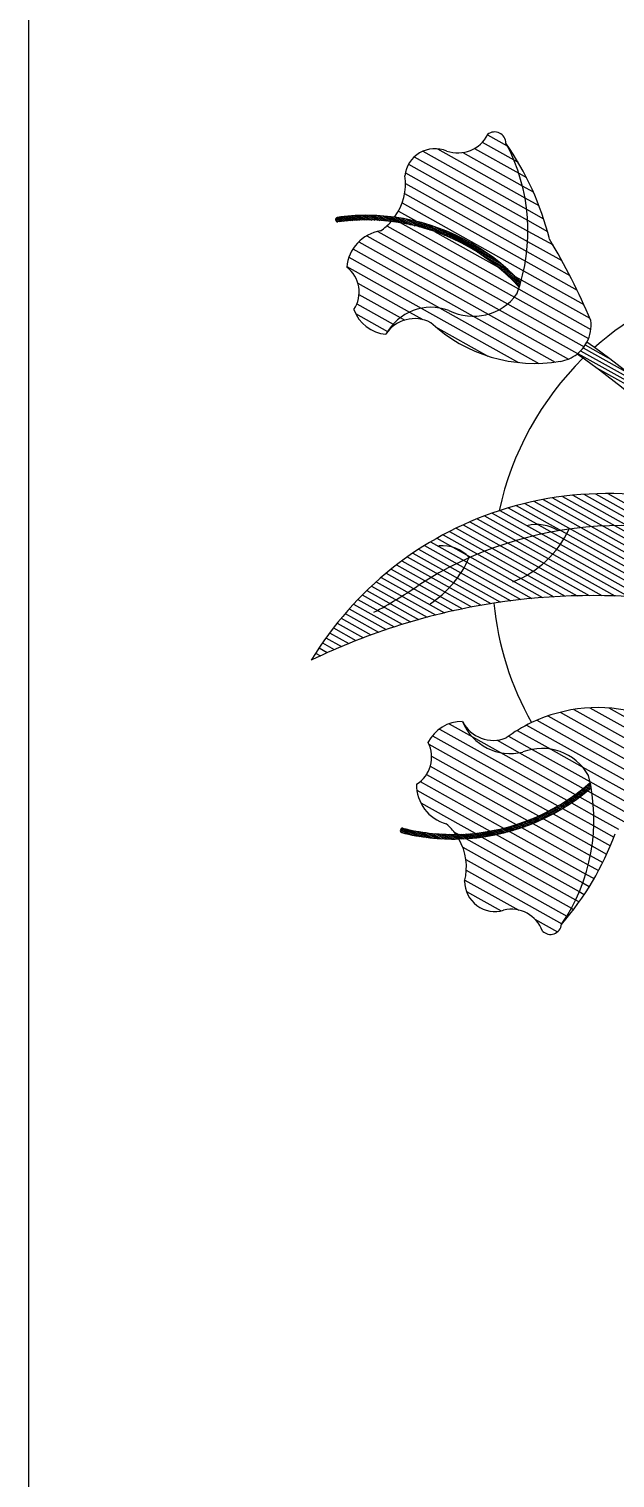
# Model space of a CAD drawing. Header units: inches. Extents: x 9636 to 21597, y -10243 to 557.
# Drawn here: x 14831.19 to 14836.57, y -8551.18 to -8537.9 of the extents above; entities that cross this region are included whole.
import ezdxf

# ---------------------------------------------------------------- set-up
doc = ezdxf.new("R2010")
doc.units = ezdxf.units.IN
doc.header["$MEASUREMENT"] = 0
for name, color, linetype in [('vflor', 10, 'Continuous'), ('vflor2', 50, 'Continuous'), ('Vflores5', 230, 'Continuous'), ('vfolha', 72, 'Continuous'), ('vfolha3', 86, 'Continuous')]:
    doc.layers.add(name, color=color, linetype=linetype)

# ---------------------------------------------------------------- blocks, each defined once
blk = doc.blocks.new('FF')
at = {"color": 252, "true_color": 0x939598}
blk.add_line((14831.189, -8577.47), (14831.189, -8463.47), dxfattribs=at)
at = {"color": 252, "ltscale": 7, "true_color": 0x939598}
blk.add_line((14831.189, -8577.47), (14831.189, -8463.47), dxfattribs=at)
at = {"layer": 'vflor', "color": 252, "linetype": 'Continuous', "lineweight": -3, "true_color": 0x939598}
for p, q in [((14834.936, -8538.999), (14835.739, -8539.448)), ((14835.276, -8538.996), (14835.682, -8539.223)), ((14835.347, -8538.939), (14835.637, -8539.101)), ((14835.396, -8538.87), (14835.576, -8538.971)), ((14835.576, -8538.971), (14835.582, -8538.974)), ((14834.724, -8539.074), (14835.763, -8539.654)), ((14834.803, -8539.022), (14835.754, -8539.553)), ((14835.17, -8539.033), (14835.715, -8539.338)), ((14835.637, -8539.101), (14835.677, -8539.123)), ((14834.642, -8539.221), (14835.764, -8539.848)), ((14834.672, -8539.141), (14835.766, -8539.753)), ((14835.682, -8539.223), (14835.753, -8539.263)), ((14834.643, -8539.318), (14835.756, -8539.94)), ((14835.715, -8539.338), (14835.815, -8539.394)), ((14834.613, -8539.494), (14835.727, -8540.117)), ((14834.635, -8539.41), (14835.744, -8540.029)), ((14835.739, -8539.448), (14835.867, -8539.519)), ((14834.578, -8539.571), (14834.744, -8539.664)), ((14835.754, -8539.553), (14835.91, -8539.64)), ((14835.763, -8539.654), (14835.945, -8539.756)), ((14834.289, -8539.796), (14835.502, -8540.474)), ((14834.39, -8539.756), (14835.58, -8540.421)), ((14834.473, -8539.705), (14835.643, -8540.359)), ((14834.593, -8539.676), (14835.681, -8540.284)), ((14834.911, -8539.757), (14835.483, -8540.077)), ((14835.766, -8539.753), (14835.997, -8539.881)), ((14834.161, -8539.917), (14835.265, -8540.534)), ((14834.216, -8539.851), (14835.403, -8540.515)), ((14835.764, -8539.848), (14836.078, -8540.023)), ((14834.124, -8539.993), (14834.956, -8540.458)), ((14835.744, -8540.029), (14836.218, -8540.295)), ((14835.756, -8539.94), (14836.151, -8540.161)), ((14834.104, -8540.079), (14834.788, -8540.461)), ((14835.65, -8540.17), (14835.706, -8540.201)), ((14835.727, -8540.117), (14836.279, -8540.425)), ((14834.205, -8540.231), (14834.679, -8540.496)), ((14835.681, -8540.284), (14836.344, -8540.654)), ((14835.706, -8540.201), (14836.336, -8540.553)), ((14834.197, -8540.42), (14834.53, -8540.606)), ((14834.216, -8540.334), (14834.596, -8540.546)), ((14834.788, -8540.461), (14835.679, -8540.958)), ((14834.956, -8540.458), (14835.866, -8540.966)), ((14835.58, -8540.421), (14836.282, -8540.813)), ((14835.643, -8540.359), (14836.322, -8540.739)), ((14834.185, -8540.509), (14834.479, -8540.674)), ((14834.596, -8540.546), (14834.637, -8540.569)), ((14834.679, -8540.496), (14834.801, -8540.564)), ((14835.265, -8540.534), (14836.017, -8540.954)), ((14835.403, -8540.515), (14836.139, -8540.926)), ((14835.502, -8540.474), (14836.222, -8540.876)), ((14834.479, -8540.674), (14834.481, -8540.675)), ((14834.53, -8540.606), (14834.545, -8540.614)), ((14834.918, -8540.63), (14835.4, -8540.899)), ((14836.061, -8544.163), (14836.969, -8544.671)), ((14836.188, -8544.138), (14837.011, -8544.597)), ((14836.334, -8544.122), (14837.032, -8544.512)), ((14836.51, -8544.124), (14837.02, -8544.41)), ((14835.043, -8544.27), (14835.258, -8544.39)), ((14835.754, -8544.281), (14836.838, -8544.887)), ((14835.847, -8544.236), (14836.883, -8544.815)), ((14835.949, -8544.197), (14836.927, -8544.743)), ((14834.891, -8544.378), (14836.042, -8545.021)), ((14834.955, -8544.317), (14836.124, -8544.97)), ((14835.258, -8544.39), (14835.514, -8544.533)), ((14835.484, -8544.419), (14835.689, -8544.534)), ((14835.589, -8544.382), (14835.807, -8544.504)), ((14835.668, -8544.33), (14835.978, -8544.503)), ((14834.856, -8544.455), (14835.955, -8545.069)), ((14834.882, -8544.566), (14835.863, -8545.114)), ((14835.514, -8544.533), (14836.201, -8544.917)), ((14835.689, -8544.534), (14836.274, -8544.861)), ((14835.807, -8544.504), (14836.335, -8544.799)), ((14835.978, -8544.503), (14836.265, -8544.663)), ((14834.871, -8544.656), (14835.764, -8545.155)), ((14836.265, -8544.663), (14836.792, -8544.958)), ((14834.779, -8544.798), (14835.544, -8545.225)), ((14834.836, -8544.733), (14835.658, -8545.193)), ((14836.335, -8544.799), (14836.745, -8545.028)), ((14834.747, -8544.877), (14835.42, -8545.252)), ((14836.241, -8544.939), (14836.366, -8545.009)), ((14836.313, -8544.883), (14836.354, -8544.906)), ((14836.354, -8544.906), (14836.697, -8545.097)), ((14834.783, -8544.993), (14835.282, -8545.272)), ((14835.999, -8545.093), (14836.365, -8545.298)), ((14836.084, -8545.045), (14836.37, -8545.204)), ((14836.165, -8544.993), (14836.371, -8545.108)), ((14836.366, -8545.009), (14836.648, -8545.166)), ((14836.371, -8545.108), (14836.597, -8545.235)), ((14835.708, -8545.22), (14836.32, -8545.562)), ((14835.812, -8545.182), (14836.339, -8545.476)), ((14835.908, -8545.139), (14836.354, -8545.388)), ((14836.37, -8545.204), (14836.554, -8545.307)), ((14835.089, -8545.261), (14835.128, -8545.282)), ((14835.198, -8545.321), (14836.204, -8545.883)), ((14835.344, -8545.307), (14836.238, -8545.806)), ((14835.476, -8545.284), (14836.269, -8545.727)), ((14835.597, -8545.255), (14836.297, -8545.646)), ((14836.365, -8545.298), (14836.523, -8545.386)), ((14835.169, -8545.401), (14836.165, -8545.958)), ((14836.339, -8545.476), (14836.453, -8545.54)), ((14836.354, -8545.388), (14836.489, -8545.464)), ((14835.197, -8545.514), (14836.124, -8546.031)), ((14835.201, -8545.612), (14836.078, -8546.102)), ((14836.32, -8545.562), (14836.414, -8545.615)), ((14835.188, -8545.702), (14835.682, -8545.978)), ((14836.269, -8545.727), (14836.33, -8545.761)), ((14836.297, -8545.646), (14836.373, -8545.688)), ((14835.202, -8545.806), (14835.52, -8545.984)), ((14836.204, -8545.883), (14836.237, -8545.902)), ((14836.238, -8545.806), (14836.284, -8545.832)), ((14836.124, -8546.031), (14836.134, -8546.037)), ((14836.165, -8545.958), (14836.186, -8545.97)), ((14835.831, -8546.061), (14836.038, -8546.176)), ((14836.078, -8546.102), (14836.079, -8546.103))]:
    blk.add_line(p, q, dxfattribs=at)
at = {"layer": 'vflor', "color": 252, "lineweight": -3, "true_color": 0x939598}
for centre, radius, start, end in [((14835.123, -8538.73), 0.307, 250.8484, 333.3425), ((14835.462, -8538.947), 0.102, 359.4284, 129.4161), ((14834.914, -8539.277), 0.278, 67.2026, 173.7134), ((14833.376, -8540.474), 2.668, 14.0604, 34.8981), ((14834.062, -8539.753), 1.705, 340.2108, 28.1816), ((14831.035, -8542.804), 5.758, 22.8042, 31.1416), ((14833.928, -8540.313), 0.29, 326.4609, 52.448), ((14834.88, -8540.925), 0.473, 69.9181, 151.5443), ((14834.497, -8540.351), 0.35, 200.388, 264.6481), ((14834.728, -8540.871), 0.315, 61.8909, 147.0183), ((14835.831, -8539.562), 1.404, 227.2123, 279.5942), ((14836.009, -8540.614), 0.338, 332.0252, 7.0917), ((14836.009, -8540.614), 0.338, 307.9621, 332.0252), ((14832.151, -8546.766), 7.294, 54.5957, 55.2624), ((14836.009, -8540.614), 0.338, 279.5395, 307.9621), ((14832.151, -8546.766), 7.154, 54.826, 55.3659), ((14836.405, -8545.525), 1.404, 74.2839, 115.5758), ((14835.163, -8544.598), 0.35, 89.23, 153.4901), ((14835.449, -8544.106), 0.315, 206.8599, 291.9873), ((14835.605, -8544.069), 0.473, 202.3338, 283.96), ((14834.593, -8544.575), 0.29, 301.4302, 27.4173), ((14835.895, -8544.989), 0.494, 29.8198, 110.8185), ((14834.667, -8545.146), 1.705, 325.6966, 13.6673), ((14834.681, -8545.584), 0.521, 345.7617, 29.9107), ((14834.062, -8544.356), 2.668, 318.9801, 339.8177), ((14835.464, -8545.711), 0.278, 180.1647, 286.6756), ((14835.613, -8546.276), 0.307, 20.5356, 103.0297), ((14835.973, -8546.097), 0.102, 224.462, 354.4497)]:
    blk.add_arc(centre, radius, start, end, dxfattribs=at)
at = {"layer": 'vflor2', "color": 252, "linetype": 'Continuous', "lineweight": -3, "true_color": 0x939598}
for p, q in [((14834.002, -8539.645), (14834.041, -8539.667)), ((14834.005, -8539.66), (14834.022, -8539.669)), ((14834.006, -8539.634), (14834.06, -8539.664)), ((14834.017, -8539.627), (14834.079, -8539.662)), ((14834.035, -8539.625), (14834.098, -8539.66)), ((14834.054, -8539.623), (14834.118, -8539.658)), ((14834.073, -8539.62), (14834.138, -8539.657)), ((14834.093, -8539.618), (14834.159, -8539.655)), ((14834.113, -8539.616), (14834.179, -8539.654)), ((14834.133, -8539.615), (14834.2, -8539.653)), ((14834.153, -8539.613), (14834.222, -8539.652)), ((14834.174, -8539.612), (14834.244, -8539.651)), ((14834.195, -8539.611), (14834.266, -8539.651)), ((14834.216, -8539.61), (14834.289, -8539.651)), ((14834.238, -8539.609), (14834.313, -8539.651)), ((14834.26, -8539.609), (14834.336, -8539.652)), ((14834.283, -8539.609), (14834.361, -8539.652)), ((14834.306, -8539.609), (14834.386, -8539.654)), ((14834.33, -8539.609), (14834.412, -8539.655)), ((14834.354, -8539.61), (14834.439, -8539.657)), ((14834.379, -8539.611), (14834.466, -8539.66)), ((14834.405, -8539.613), (14834.494, -8539.662)), ((14834.431, -8539.614), (14834.523, -8539.666)), ((14834.458, -8539.617), (14834.554, -8539.67)), ((14834.486, -8539.619), (14834.585, -8539.675)), ((14834.515, -8539.622), (14834.618, -8539.68)), ((14834.545, -8539.626), (14834.653, -8539.687)), ((14834.576, -8539.631), (14834.69, -8539.695)), ((14834.608, -8539.636), (14834.729, -8539.704)), ((14834.642, -8539.642), (14834.771, -8539.714)), ((14834.677, -8539.649), (14834.817, -8539.727)), ((14834.715, -8539.657), (14834.868, -8539.743)), ((14834.755, -8539.667), (14834.927, -8539.763)), ((14834.798, -8539.678), (14835, -8539.791)), ((14834.846, -8539.692), (14835.114, -8539.841)), ((14834.899, -8539.709), (14835.53, -8540.061)), ((14834.962, -8539.731), (14835.479, -8540.02)), ((14835.042, -8539.763), (14835.41, -8539.968)), ((14835.204, -8539.84), (14835.259, -8539.871)), ((14835.305, -8539.948), (14835.573, -8540.098)), ((14835.407, -8540.018), (14835.609, -8540.131)), ((14835.47, -8540.066), (14835.642, -8540.162)), ((14835.518, -8540.106), (14835.671, -8540.191)), ((14835.558, -8540.141), (14835.698, -8540.219)), ((14835.593, -8540.173), (14835.697, -8540.232)), ((14835.624, -8540.204), (14835.694, -8540.243)), ((14835.652, -8540.232), (14835.691, -8540.254)), ((14835.678, -8540.26), (14835.687, -8540.265)), ((14836.299, -8544.84), (14836.338, -8544.862)), ((14836.308, -8544.832), (14836.346, -8544.853)), ((14836.318, -8544.824), (14836.343, -8544.838)), ((14836.327, -8544.816), (14836.34, -8544.824)), ((14836.336, -8544.808), (14836.338, -8544.81)), ((14836.121, -8544.972), (14836.163, -8544.995)), ((14836.132, -8544.965), (14836.173, -8544.988)), ((14836.142, -8544.958), (14836.183, -8544.981)), ((14836.153, -8544.951), (14836.194, -8544.974)), ((14836.163, -8544.944), (14836.204, -8544.966)), ((14836.173, -8544.936), (14836.214, -8544.959)), ((14836.183, -8544.929), (14836.224, -8544.952)), ((14836.193, -8544.922), (14836.234, -8544.945)), ((14836.203, -8544.915), (14836.244, -8544.937)), ((14836.213, -8544.907), (14836.254, -8544.93)), ((14836.223, -8544.9), (14836.263, -8544.922)), ((14836.233, -8544.893), (14836.273, -8544.915)), ((14836.243, -8544.885), (14836.282, -8544.907)), ((14836.252, -8544.878), (14836.292, -8544.9)), ((14836.262, -8544.87), (14836.301, -8544.892)), ((14836.271, -8544.863), (14836.311, -8544.885)), ((14836.281, -8544.855), (14836.32, -8544.877)), ((14836.29, -8544.847), (14836.329, -8544.869)), ((14835.879, -8545.107), (14835.924, -8545.132)), ((14835.891, -8545.101), (14835.936, -8545.126)), ((14835.904, -8545.095), (14835.948, -8545.12)), ((14835.916, -8545.089), (14835.961, -8545.114)), ((14835.928, -8545.083), (14835.973, -8545.107)), ((14835.94, -8545.077), (14835.984, -8545.101)), ((14835.952, -8545.07), (14835.996, -8545.095)), ((14835.964, -8545.064), (14836.008, -8545.089)), ((14835.976, -8545.058), (14836.02, -8545.082)), ((14835.988, -8545.052), (14836.031, -8545.076)), ((14836, -8545.045), (14836.043, -8545.069)), ((14836.011, -8545.039), (14836.054, -8545.063)), ((14836.022, -8545.032), (14836.065, -8545.056)), ((14836.034, -8545.026), (14836.076, -8545.05)), ((14836.045, -8545.019), (14836.087, -8545.043)), ((14836.056, -8545.013), (14836.098, -8545.036)), ((14836.067, -8545.006), (14836.109, -8545.029)), ((14836.078, -8544.999), (14836.12, -8545.023)), ((14836.089, -8544.992), (14836.131, -8545.016)), ((14836.1, -8544.986), (14836.142, -8545.009)), ((14836.111, -8544.979), (14836.152, -8545.002)), ((14834.597, -8545.24), (14834.672, -8545.281)), ((14834.604, -8545.23), (14834.708, -8545.289)), ((14834.619, -8545.226), (14834.743, -8545.295)), ((14834.659, -8545.235), (14834.776, -8545.301)), ((14835.475, -8545.241), (14835.53, -8545.272)), ((14835.492, -8545.238), (14835.546, -8545.268)), ((14835.508, -8545.234), (14835.562, -8545.264)), ((14835.524, -8545.23), (14835.578, -8545.26)), ((14835.54, -8545.226), (14835.593, -8545.256)), ((14835.556, -8545.222), (14835.609, -8545.251)), ((14835.572, -8545.218), (14835.624, -8545.247)), ((14835.587, -8545.214), (14835.639, -8545.243)), ((14835.603, -8545.209), (14835.654, -8545.238)), ((14835.618, -8545.205), (14835.668, -8545.233)), ((14835.633, -8545.201), (14835.683, -8545.229)), ((14835.647, -8545.196), (14835.698, -8545.224)), ((14835.662, -8545.191), (14835.712, -8545.219)), ((14835.677, -8545.187), (14835.726, -8545.214)), ((14835.691, -8545.182), (14835.74, -8545.209)), ((14835.705, -8545.177), (14835.754, -8545.204)), ((14835.719, -8545.172), (14835.768, -8545.199)), ((14835.733, -8545.167), (14835.781, -8545.194)), ((14835.747, -8545.162), (14835.795, -8545.188)), ((14835.761, -8545.156), (14835.808, -8545.183)), ((14835.775, -8545.151), (14835.822, -8545.177)), ((14835.788, -8545.146), (14835.835, -8545.172)), ((14835.801, -8545.14), (14835.848, -8545.166)), ((14835.815, -8545.135), (14835.861, -8545.161)), ((14835.828, -8545.129), (14835.874, -8545.155)), ((14835.841, -8545.124), (14835.886, -8545.149)), ((14835.854, -8545.118), (14835.899, -8545.144)), ((14835.866, -8545.112), (14835.912, -8545.138)), ((14834.596, -8545.252), (14834.633, -8545.273)), ((14834.696, -8545.244), (14834.807, -8545.305)), ((14834.732, -8545.251), (14834.838, -8545.31)), ((14834.766, -8545.256), (14834.867, -8545.313)), ((14834.798, -8545.262), (14834.895, -8545.316)), ((14834.829, -8545.266), (14834.922, -8545.318)), ((14834.858, -8545.27), (14834.949, -8545.32)), ((14834.887, -8545.273), (14834.975, -8545.322)), ((14834.915, -8545.275), (14835, -8545.323)), ((14834.942, -8545.278), (14835.025, -8545.324)), ((14834.968, -8545.279), (14835.049, -8545.324)), ((14834.993, -8545.281), (14835.072, -8545.325)), ((14835.018, -8545.282), (14835.095, -8545.325)), ((14835.042, -8545.282), (14835.117, -8545.324)), ((14835.066, -8545.283), (14835.139, -8545.324)), ((14835.089, -8545.283), (14835.161, -8545.323)), ((14835.111, -8545.282), (14835.182, -8545.322)), ((14835.134, -8545.282), (14835.203, -8545.321)), ((14835.155, -8545.281), (14835.224, -8545.319)), ((14835.177, -8545.28), (14835.244, -8545.318)), ((14835.198, -8545.279), (14835.264, -8545.316)), ((14835.218, -8545.278), (14835.283, -8545.314)), ((14835.238, -8545.276), (14835.302, -8545.312)), ((14835.258, -8545.274), (14835.321, -8545.31)), ((14835.278, -8545.272), (14835.34, -8545.307)), ((14835.297, -8545.27), (14835.358, -8545.305)), ((14835.316, -8545.268), (14835.377, -8545.302)), ((14835.335, -8545.266), (14835.395, -8545.299)), ((14835.353, -8545.263), (14835.412, -8545.296)), ((14835.371, -8545.26), (14835.43, -8545.293)), ((14835.389, -8545.257), (14835.447, -8545.29)), ((14835.407, -8545.254), (14835.464, -8545.286)), ((14835.424, -8545.251), (14835.481, -8545.283)), ((14835.441, -8545.248), (14835.497, -8545.279)), ((14835.458, -8545.245), (14835.514, -8545.276))]:
    blk.add_line(p, q, dxfattribs=at)
at = {"layer": 'vflor2', "color": 252, "lineweight": -3, "true_color": 0x939598}
for centre, radius, start, end in [((14834.023, -8539.648), 0.0215, 109.8863, 266.028), ((14834.285, -8541.55), 1.941, 82.3373, 97.9571), ((14834.285, -8541.55), 1.899, 83.1049, 97.9571), ((14834.122, -8539.32), 0.521, 304.1816, 318.5467), ((14834.285, -8541.55), 1.899, 42.4283, 83.1049), ((14834.285, -8541.55), 1.941, 43.1647, 82.3373), ((14835.08, -8543.384), 1.899, 270.7732, 311.4498), ((14835.08, -8543.384), 1.941, 271.5408, 310.7134), ((14834.617, -8545.247), 0.0215, 87.8502, 243.9919), ((14835.08, -8543.384), 1.899, 255.921, 270.7732), ((14834.681, -8545.584), 0.521, 35.3314, 49.6965), ((14835.08, -8543.384), 1.941, 255.921, 271.5408)]:
    blk.add_arc(centre, radius, start, end, dxfattribs=at)
at = {"layer": 'Vflores5', "color": 252, "lineweight": -3, "true_color": 0x939598}
for centre, radius, start, end in [((14834.122, -8539.32), 0.521, 323.9674, 8.1164), ((14834.475, -8540.119), 0.373, 99.3273, 174.575), ((14835.266, -8540.04), 0.494, 243.0597, 324.0584), ((14836.405, -8545.525), 1.404, 115.5758, 126.6659), ((14835.117, -8544.827), 0.373, 179.3031, 254.5508)]:
    blk.add_arc(centre, radius, start, end, dxfattribs=at)
at = {"layer": 'vfolha', "color": 252, "linetype": 'Continuous', "lineweight": -3, "true_color": 0x939598}
for p, q in [((14836.084, -8542.185), (14837.685, -8543.079)), ((14836.18, -8542.174), (14837.751, -8543.052)), ((14836.281, -8542.166), (14837.813, -8543.022)), ((14836.386, -8542.161), (14837.87, -8542.989)), ((14836.499, -8542.159), (14837.923, -8542.955)), ((14835.51, -8542.314), (14836.958, -8543.123)), ((14835.584, -8542.291), (14837.105, -8543.141)), ((14835.66, -8542.269), (14837.243, -8543.154)), ((14835.739, -8542.249), (14837.354, -8543.152)), ((14835.82, -8542.23), (14837.451, -8543.141)), ((14835.905, -8542.213), (14837.536, -8543.125)), ((14835.993, -8542.198), (14837.614, -8543.104)), ((14835.171, -8542.446), (14836.329, -8543.093)), ((14835.235, -8542.418), (14836.445, -8543.094)), ((14835.301, -8542.39), (14836.565, -8543.097)), ((14835.368, -8542.364), (14836.69, -8543.102)), ((14835.438, -8542.338), (14836.821, -8543.111)), ((14834.93, -8542.569), (14835.9, -8543.111)), ((14834.988, -8542.537), (14836.003, -8543.104)), ((14835.047, -8542.506), (14836.108, -8543.099)), ((14835.108, -8542.476), (14836.217, -8543.095)), ((14834.712, -8542.705), (14835.516, -8543.154)), ((14834.764, -8542.67), (14835.609, -8543.141)), ((14834.818, -8542.635), (14835.703, -8543.13)), ((14834.873, -8542.602), (14835.801, -8543.12)), ((14834.513, -8542.851), (14835.165, -8543.215)), ((14834.561, -8542.813), (14835.25, -8543.198)), ((14834.61, -8542.776), (14835.337, -8543.183)), ((14834.66, -8542.74), (14835.426, -8543.168)), ((14834.375, -8542.967), (14834.92, -8543.271)), ((14834.42, -8542.928), (14835, -8543.252)), ((14834.466, -8542.889), (14835.082, -8543.233)), ((14834.247, -8543.088), (14834.688, -8543.335)), ((14834.289, -8543.047), (14834.764, -8543.313)), ((14834.332, -8543.007), (14834.841, -8543.292)), ((14834.128, -8543.215), (14834.467, -8543.404)), ((14834.167, -8543.172), (14834.539, -8543.38)), ((14834.206, -8543.13), (14834.613, -8543.357)), ((14834.017, -8543.346), (14834.257, -8543.48)), ((14834.053, -8543.301), (14834.326, -8543.454)), ((14834.09, -8543.258), (14834.396, -8543.429)), ((14833.914, -8543.481), (14834.056, -8543.56)), ((14833.947, -8543.435), (14834.122, -8543.533)), ((14833.982, -8543.39), (14834.189, -8543.506)), ((14833.819, -8543.621), (14833.863, -8543.646)), ((14833.85, -8543.574), (14833.926, -8543.617)), ((14833.881, -8543.527), (14833.99, -8543.588)), ((14833.789, -8543.669), (14833.8, -8543.675))]:
    blk.add_line(p, q, dxfattribs=at)
at = {"layer": 'vfolha', "color": 252, "lineweight": -3, "true_color": 0x939598}
for centre, radius, start, end in [((14838.214, -8542.897), 2.772, 104.8753, 131.5246), ((14838.214, -8542.897), 2.772, 134.482, 167.9165), ((14836.489, -8545.328), 3.169, 64.0202, 108.1255), ((14836.489, -8545.328), 3.169, 108.1255, 148.7743), ((14836.61, -8545.847), 3.394, 63.8695, 123.0465), ((14835.846, -8542.823), 0.38, 58.1133, 103.4481), ((14835.288, -8542.086), 0.945, 291.1714, 334.9958), ((14834.976, -8542.986), 0.349, 43.6495, 94.1714), ((14834.327, -8542.349), 0.984, 303.5778, 336.2848), ((14832.659, -8539.979), 3.681, 297.3951, 304.7918), ((14836.363, -8549.027), 5.933, 83.074, 98.8034), ((14836.363, -8549.027), 5.933, 98.8034, 115.8146), ((14838.214, -8542.897), 2.772, 185.5169, 209.4139)]:
    blk.add_arc(centre, radius, start, end, dxfattribs=at)
at = {"layer": 'vfolha3', "color": 252, "linetype": 'Continuous', "lineweight": -3, "true_color": 0x939598}
for p, q in [((14836.25, -8540.85), (14836.838, -8541.178)), ((14836.273, -8540.824), (14836.688, -8541.055)), ((14836.293, -8540.796), (14836.504, -8540.914)), ((14836.224, -8540.874), (14836.966, -8541.288)), ((14836.395, -8541.007), (14837.08, -8541.39))]:
    blk.add_line(p, q, dxfattribs=at)
at = {"layer": 'vfolha3', "color": 252, "lineweight": -3, "true_color": 0x939598}
for radius, end in [(7.294, 55.2624), (7.154, 55.3659)]:
    blk.add_arc((14832.151, -8546.766), radius, 33.6648, end, dxfattribs=at)

msp = doc.modelspace()

# ---------------------------------------------------------------- block references
at = {"color": 18, "true_color": 0x000000}
msp.add_blockref('FF', (0, 0), dxfattribs=at)

doc.saveas('drawing.dxf')
